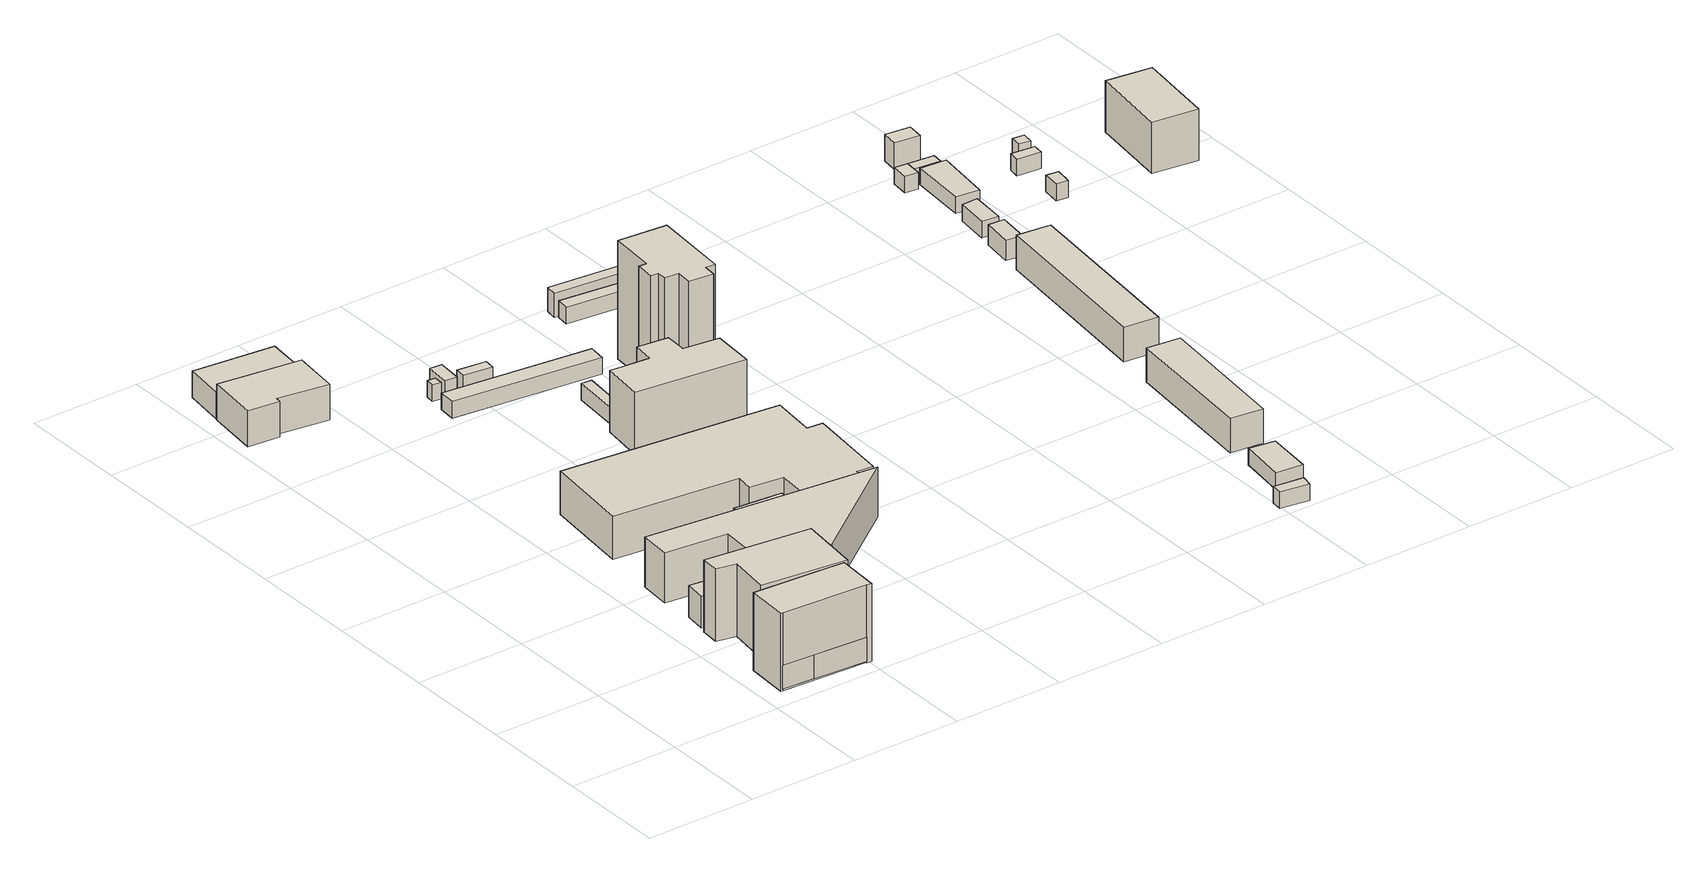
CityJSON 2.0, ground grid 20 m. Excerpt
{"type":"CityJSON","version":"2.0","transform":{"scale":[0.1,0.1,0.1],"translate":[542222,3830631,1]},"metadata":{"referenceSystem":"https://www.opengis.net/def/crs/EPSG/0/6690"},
"CityObjects":{
"building1":{"type":"Building","attributes":{"class":"3003","measuredHeight":4.3,"BuildingDetailAttribute.specifiedBuildingCoverageRate":0.6,"BuildingDetailAttribute.surveyYear":2017,"BuildingHighTideRiskAttribute.description":"1","BuildingHighTideRiskAttribute.rank":"2","BuildingHighTideRiskAttribute.depth":2.19,"BuildingIDAttribute.prefecture":"27","BuildingIDAttribute.city":"27125"},"geometry":[{"type":"Solid","lod":"1","boundaries":[[[[0,1,2]],[[1,3,4,2]],[[0,5,3,1]],[[2,4,5,0]],[[3,5,4]]]]}]},
"building2":{"type":"Building","attributes":{"計測周辺長":49.39,"1/2500図郭":94,"区名":"住之江区","町丁目名称":"平林北２丁目","街区番号":2,"class":"3002","usage":"401","measuredHeight":14.1,"storeysAboveGround":4,"BuildingDetailAttribute.buildingRoofEdgeArea":131.37,"BuildingDetailAttribute.buildingStructureType":"610","BuildingDetailAttribute.buildingStructureOrgType":"2","BuildingDetailAttribute.detailedUsage":"1310","BuildingDetailAttribute.specifiedBuildingCoverageRate":0.6,"BuildingDetailAttribute.surveyYear":2017,"BuildingHighTideRiskAttribute.description":"1","BuildingHighTideRiskAttribute.rank":"2","BuildingHighTideRiskAttribute.depth":2.19,"BuildingIDAttribute.prefecture":"27","BuildingIDAttribute.city":"27125"},"geometry":[{"type":"Solid","lod":"1","boundaries":[[[[6,7,8,9,10,11,12]],[[11,13,14,12]],[[10,15,13,11]],[[9,16,15,10]],[[8,17,16,9]],[[7,18,17,8]],[[6,19,18,7]],[[12,14,19,6]],[[13,15,16,17,18,19,14]]]]}]},
"building3":{"type":"Building","attributes":{"計測周辺長":22.7,"1/2500図郭":94,"区名":"住之江区","町丁目名称":"平林北２丁目","街区番号":2,"class":"3001","usage":"401","measuredHeight":5.6,"storeysAboveGround":2,"BuildingDetailAttribute.buildingRoofEdgeArea":29.5,"BuildingDetailAttribute.buildingStructureType":"610","BuildingDetailAttribute.buildingStructureOrgType":"2","BuildingDetailAttribute.detailedUsage":"1310","BuildingDetailAttribute.specifiedBuildingCoverageRate":0.6,"BuildingDetailAttribute.surveyYear":2017,"BuildingTsunamiRiskAttribute.description":"1","BuildingTsunamiRiskAttribute.rank":"1","BuildingTsunamiRiskAttribute.depth":0.08,"BuildingHighTideRiskAttribute.description":"1","BuildingHighTideRiskAttribute.rank":"2","BuildingHighTideRiskAttribute.depth":2.55,"BuildingIDAttribute.prefecture":"27","BuildingIDAttribute.city":"27125"},"geometry":[{"type":"Solid","lod":"1","boundaries":[[[[20,21,22,23]],[[22,24,25,23]],[[21,26,24,22]],[[20,27,26,21]],[[23,25,27,20]],[[24,26,27,25]]]]}]},
"building4":{"type":"Building","attributes":{"計測周辺長":61.14,"1/2500図郭":94,"区名":"住之江区","町丁目名称":"平林北２丁目","街区番号":2,"class":"3002","usage":"401","measuredHeight":13,"storeysAboveGround":4,"BuildingDetailAttribute.buildingRoofEdgeArea":190.94,"BuildingDetailAttribute.buildingStructureType":"610","BuildingDetailAttribute.buildingStructureOrgType":"2","BuildingDetailAttribute.detailedUsage":"1310","BuildingDetailAttribute.specifiedBuildingCoverageRate":0.6,"BuildingDetailAttribute.surveyYear":2017,"BuildingTsunamiRiskAttribute.description":"1","BuildingTsunamiRiskAttribute.rank":"1","BuildingTsunamiRiskAttribute.depth":0.02,"BuildingHighTideRiskAttribute.description":"1","BuildingHighTideRiskAttribute.rank":"2","BuildingHighTideRiskAttribute.depth":2.48,"BuildingIDAttribute.prefecture":"27","BuildingIDAttribute.city":"27125"},"geometry":[{"type":"Solid","lod":"1","boundaries":[[[[28,29,30,31,32,33]],[[32,34,35,33]],[[31,36,34,32]],[[30,37,36,31]],[[29,38,37,30]],[[28,39,38,29]],[[33,35,39,28]],[[34,36,37,38,39,35]]]]}]},
"building5":{"type":"Building","attributes":{"class":"3001","measuredHeight":6.5,"BuildingDetailAttribute.specifiedBuildingCoverageRate":0.6,"BuildingDetailAttribute.surveyYear":2017,"BuildingTsunamiRiskAttribute.description":"1","BuildingTsunamiRiskAttribute.rank":"1","BuildingTsunamiRiskAttribute.depth":0.17,"BuildingHighTideRiskAttribute.description":"1","BuildingHighTideRiskAttribute.rank":"2","BuildingHighTideRiskAttribute.depth":2.64,"BuildingIDAttribute.prefecture":"27","BuildingIDAttribute.city":"27125"},"geometry":[{"type":"Solid","lod":"1","boundaries":[[[[40,41,42,43,44,45]],[[44,46,47,45]],[[43,48,46,44]],[[42,49,48,43]],[[41,50,49,42]],[[40,51,50,41]],[[45,47,51,40]],[[46,48,49,50,51,47]]]]}]},
"building6":{"type":"Building","attributes":{"計測周辺長":50.05,"1/2500図郭":94,"区名":"住之江区","町丁目名称":"平林北２丁目","街区番号":3,"class":"3001","usage":"441","measuredHeight":4.8,"storeysAboveGround":1,"BuildingDetailAttribute.buildingRoofEdgeArea":142.41,"BuildingDetailAttribute.buildingStructureType":"610","BuildingDetailAttribute.buildingStructureOrgType":"2","BuildingDetailAttribute.detailedUsage":"1520","BuildingDetailAttribute.specifiedBuildingCoverageRate":0.6,"BuildingDetailAttribute.surveyYear":2017,"BuildingTsunamiRiskAttribute.description":"1","BuildingTsunamiRiskAttribute.rank":"1","BuildingTsunamiRiskAttribute.depth":0.17,"BuildingHighTideRiskAttribute.description":"1","BuildingHighTideRiskAttribute.rank":"2","BuildingHighTideRiskAttribute.depth":2.64,"BuildingIDAttribute.prefecture":"27","BuildingIDAttribute.city":"27125"},"geometry":[{"type":"Solid","lod":"1","boundaries":[[[[52,53,54,55]],[[54,56,57,55]],[[53,58,56,54]],[[52,59,58,53]],[[55,57,59,52]],[[56,58,59,57]]]]}]},
"building7":{"type":"Building","attributes":{"計測周辺長":107.28,"1/2500図郭":94,"区名":"住之江区","町丁目名称":"平林北２丁目","街区番号":2,"class":"3001","usage":"441","measuredHeight":9.1,"storeysAboveGround":2,"BuildingDetailAttribute.buildingRoofEdgeArea":429.39,"BuildingDetailAttribute.buildingStructureType":"610","BuildingDetailAttribute.buildingStructureOrgType":"2","BuildingDetailAttribute.detailedUsage":"1520","BuildingDetailAttribute.specifiedBuildingCoverageRate":0.6,"BuildingDetailAttribute.surveyYear":2017,"BuildingRiverFloodingRiskAttribute.description":"2","BuildingRiverFloodingRiskAttribute.rank":"1","BuildingRiverFloodingRiskAttribute.depth":0.127,"BuildingRiverFloodingRiskAttribute.adminType":"1","BuildingRiverFloodingRiskAttribute.scale":"2","BuildingRiverFloodingRiskAttribute.duration":14.37,"BuildingTsunamiRiskAttribute.description":"1","BuildingTsunamiRiskAttribute.rank":"2","BuildingTsunamiRiskAttribute.depth":1.83,"BuildingHighTideRiskAttribute.description":"1","BuildingHighTideRiskAttribute.rank":"2","BuildingHighTideRiskAttribute.depth":2.29,"BuildingIDAttribute.prefecture":"27","BuildingIDAttribute.city":"27125"},"geometry":[{"type":"Solid","lod":"1","boundaries":[[[[60,61,62,63,64,65]],[[64,66,67,65]],[[63,68,66,64]],[[62,69,68,63]],[[61,70,69,62]],[[60,71,70,61]],[[65,67,71,60]],[[66,68,69,70,71,67]]]]}]},
"building8":{"type":"Building","attributes":{"計測周辺長":57.06,"1/2500図郭":94,"区名":"住之江区","町丁目名称":"平林北２丁目","街区番号":2,"class":"3001","usage":"401","measuredHeight":4,"storeysAboveGround":1,"BuildingDetailAttribute.buildingRoofEdgeArea":120.09,"BuildingDetailAttribute.buildingStructureType":"610","BuildingDetailAttribute.buildingStructureOrgType":"2","BuildingDetailAttribute.detailedUsage":"1310","BuildingDetailAttribute.specifiedBuildingCoverageRate":0.6,"BuildingDetailAttribute.surveyYear":2017,"BuildingHighTideRiskAttribute.description":"1","BuildingHighTideRiskAttribute.rank":"2","BuildingHighTideRiskAttribute.depth":2.27,"BuildingIDAttribute.prefecture":"27","BuildingIDAttribute.city":"27125"},"geometry":[{"type":"Solid","lod":"1","boundaries":[[[[72,73,74,75]],[[74,76,77,75]],[[73,78,76,74]],[[72,79,78,73]],[[75,77,79,72]],[[76,78,79,77]]]]}]},
"building9":{"type":"Building","attributes":{"計測周辺長":111.87,"1/2500図郭":94,"区名":"住之江区","町丁目名称":"平林北２丁目","街区番号":2,"class":"3001","usage":"431","measuredHeight":7.7,"storeysAboveGround":1,"BuildingDetailAttribute.buildingRoofEdgeArea":549.28,"BuildingDetailAttribute.buildingStructureType":"610","BuildingDetailAttribute.buildingStructureOrgType":"2","BuildingDetailAttribute.detailedUsage":"1720","BuildingDetailAttribute.specifiedBuildingCoverageRate":0.6,"BuildingDetailAttribute.surveyYear":2017,"BuildingRiverFloodingRiskAttribute.description":"2","BuildingRiverFloodingRiskAttribute.rank":"2","BuildingRiverFloodingRiskAttribute.depth":0.627,"BuildingRiverFloodingRiskAttribute.adminType":"1","BuildingRiverFloodingRiskAttribute.scale":"2","BuildingRiverFloodingRiskAttribute.duration":14.37,"BuildingTsunamiRiskAttribute.description":"1","BuildingTsunamiRiskAttribute.rank":"1","BuildingTsunamiRiskAttribute.depth":0.16,"BuildingHighTideRiskAttribute.description":"1","BuildingHighTideRiskAttribute.rank":"2","BuildingHighTideRiskAttribute.depth":2.27,"BuildingIDAttribute.prefecture":"27","BuildingIDAttribute.city":"27125"},"geometry":[{"type":"Solid","lod":"1","boundaries":[[[[80,81,82,83,84,85,86,87,88,89,90,91]],[[90,92,93,91]],[[89,94,92,90]],[[88,95,94,89]],[[87,96,95,88]],[[86,97,96,87]],[[85,98,97,86]],[[84,99,98,85]],[[83,100,99,84]],[[82,101,100,83]],[[81,102,101,82]],[[80,103,102,81]],[[91,93,103,80]],[[92,94,95,96,97,98,99,100,101,102,103,93]]]]}]},
"building10":{"type":"Building","attributes":{"class":"3001","BuildingDetailAttribute.specifiedBuildingCoverageRate":0.6,"BuildingDetailAttribute.surveyYear":2017,"BuildingTsunamiRiskAttribute.description":"1","BuildingTsunamiRiskAttribute.rank":"1","BuildingTsunamiRiskAttribute.depth":0.22,"BuildingHighTideRiskAttribute.description":"1","BuildingHighTideRiskAttribute.rank":"2","BuildingHighTideRiskAttribute.depth":2.69,"BuildingIDAttribute.prefecture":"27","BuildingIDAttribute.city":"27125"},"geometry":[{"type":"Solid","lod":"1","boundaries":[[[[104,105,106,107]],[[106,108,109,107]],[[105,110,108,106]],[[104,111,110,105]],[[107,109,111,104]],[[108,110,111,109]]]]}]},
"building11":{"type":"Building","attributes":{"class":"3001","BuildingDetailAttribute.specifiedBuildingCoverageRate":0.6,"BuildingDetailAttribute.surveyYear":2017,"BuildingTsunamiRiskAttribute.description":"1","BuildingTsunamiRiskAttribute.rank":"1","BuildingTsunamiRiskAttribute.depth":0.22,"BuildingHighTideRiskAttribute.description":"1","BuildingHighTideRiskAttribute.rank":"2","BuildingHighTideRiskAttribute.depth":2.69,"BuildingIDAttribute.prefecture":"27","BuildingIDAttribute.city":"27125"},"geometry":[{"type":"Solid","lod":"1","boundaries":[[[[112,113,114,115]],[[114,116,117,115]],[[113,118,116,114]],[[112,119,118,113]],[[115,117,119,112]],[[116,118,119,117]]]]}]},
"building12":{"type":"Building","attributes":{"class":"3001","BuildingDetailAttribute.specifiedBuildingCoverageRate":0.6,"BuildingDetailAttribute.surveyYear":2017,"BuildingTsunamiRiskAttribute.description":"1","BuildingTsunamiRiskAttribute.rank":"1","BuildingTsunamiRiskAttribute.depth":0.08,"BuildingHighTideRiskAttribute.description":"1","BuildingHighTideRiskAttribute.rank":"2","BuildingHighTideRiskAttribute.depth":2.54,"BuildingIDAttribute.prefecture":"27","BuildingIDAttribute.city":"27125"},"geometry":[{"type":"Solid","lod":"1","boundaries":[[[[120,121,122,123]],[[122,124,125,123]],[[121,126,124,122]],[[120,127,126,121]],[[123,125,127,120]],[[124,126,127,125]]]]}]},
"building13":{"type":"Building","attributes":{"class":"3003","BuildingDetailAttribute.specifiedBuildingCoverageRate":0.6,"BuildingDetailAttribute.surveyYear":2017,"BuildingTsunamiRiskAttribute.description":"1","BuildingTsunamiRiskAttribute.rank":"1","BuildingTsunamiRiskAttribute.depth":0.08,"BuildingHighTideRiskAttribute.description":"1","BuildingHighTideRiskAttribute.rank":"2","BuildingHighTideRiskAttribute.depth":2.54,"BuildingIDAttribute.prefecture":"27","BuildingIDAttribute.city":"27125"},"geometry":[{"type":"Solid","lod":"1","boundaries":[[[[128,129,130,131]],[[130,132,133,131]],[[129,134,132,130]],[[128,135,134,129]],[[131,133,135,128]],[[132,134,135,133]]]]}]},
"building14":{"type":"Building","attributes":{"class":"3003","BuildingDetailAttribute.specifiedBuildingCoverageRate":0.6,"BuildingDetailAttribute.surveyYear":2017,"BuildingHighTideRiskAttribute.description":"1","BuildingHighTideRiskAttribute.rank":"2","BuildingHighTideRiskAttribute.depth":2.22,"BuildingIDAttribute.prefecture":"27","BuildingIDAttribute.city":"27125"},"geometry":[{"type":"Solid","lod":"1","boundaries":[[[[136,137,138,139]],[[138,140,141,139]],[[137,142,140,138]],[[136,143,142,137]],[[139,141,143,136]],[[140,142,143,141]]]]}]},
"building15":{"type":"Building","attributes":{"計測周辺長":63.46,"1/2500図郭":94,"区名":"住之江区","町丁目名称":"平林北２丁目","街区番号":2,"class":"3002","usage":"401","measuredHeight":11.2,"storeysAboveGround":4,"BuildingDetailAttribute.buildingRoofEdgeArea":182.22,"BuildingDetailAttribute.buildingStructureType":"603","BuildingDetailAttribute.buildingStructureOrgType":"3","BuildingDetailAttribute.detailedUsage":"1310","BuildingDetailAttribute.specifiedBuildingCoverageRate":0.6,"BuildingDetailAttribute.surveyYear":2017,"BuildingHighTideRiskAttribute.description":"1","BuildingHighTideRiskAttribute.rank":"2","BuildingHighTideRiskAttribute.depth":2.2,"BuildingIDAttribute.prefecture":"27","BuildingIDAttribute.city":"27125"},"geometry":[{"type":"Solid","lod":"1","boundaries":[[[[144,145,146,147,148,149,150,151,152,153]],[[152,154,155,153]],[[151,156,154,152]],[[150,157,156,151]],[[149,158,157,150]],[[148,159,158,149]],[[147,160,159,148]],[[146,161,160,147]],[[145,162,161,146]],[[144,163,162,145]],[[153,155,163,144]],[[154,156,157,158,159,160,161,162,163,155]]]]}]},
"building16":{"type":"Building","attributes":{"class":"3001","measuredHeight":3.8,"BuildingDetailAttribute.specifiedBuildingCoverageRate":0.6,"BuildingDetailAttribute.surveyYear":2017,"BuildingHighTideRiskAttribute.description":"1","BuildingHighTideRiskAttribute.rank":"2","BuildingHighTideRiskAttribute.depth":2.94,"BuildingIDAttribute.prefecture":"27","BuildingIDAttribute.city":"27125"},"geometry":[{"type":"Solid","lod":"1","boundaries":[[[[164,165,166,167]],[[166,168,169,167]],[[165,170,168,166]],[[164,171,170,165]],[[167,169,171,164]],[[168,170,171,169]]]]}]},
"building17":{"type":"Building","attributes":{"計測周辺長":54.01,"1/2500図郭":94,"区名":"住之江区","町丁目名称":"平林北２丁目","街区番号":2,"class":"3002","usage":"401","measuredHeight":21.3,"storeysAboveGround":6,"BuildingDetailAttribute.buildingRoofEdgeArea":142.39,"BuildingDetailAttribute.buildingStructureType":"603","BuildingDetailAttribute.buildingStructureOrgType":"3","BuildingDetailAttribute.detailedUsage":"1310","BuildingDetailAttribute.specifiedBuildingCoverageRate":0.6,"BuildingDetailAttribute.surveyYear":2017,"BuildingTsunamiRiskAttribute.description":"1","BuildingTsunamiRiskAttribute.rank":"1","BuildingTsunamiRiskAttribute.depth":0.06,"BuildingHighTideRiskAttribute.description":"1","BuildingHighTideRiskAttribute.rank":"2","BuildingHighTideRiskAttribute.depth":2,"BuildingIDAttribute.prefecture":"27","BuildingIDAttribute.city":"27125"},"geometry":[{"type":"Solid","lod":"1","boundaries":[[[[172,173,174,175,176,177,178,179,180,181,182,183]],[[182,184,185,183]],[[181,186,184,182]],[[180,187,186,181]],[[179,188,187,180]],[[178,189,188,179]],[[177,190,189,178]],[[176,191,190,177]],[[175,192,191,176]],[[174,193,192,175]],[[173,194,193,174]],[[172,195,194,173]],[[183,185,195,172]],[[184,186,187,188,189,190,191,192,193,194,195,185]]]]}]},
"building18":{"type":"Building","attributes":{"class":"3001","BuildingDetailAttribute.specifiedBuildingCoverageRate":0.6,"BuildingDetailAttribute.surveyYear":2017,"BuildingHighTideRiskAttribute.description":"1","BuildingHighTideRiskAttribute.rank":"2","BuildingHighTideRiskAttribute.depth":2.45,"BuildingIDAttribute.prefecture":"27","BuildingIDAttribute.city":"27125"},"geometry":[{"type":"Solid","lod":"1","boundaries":[[[[196,197,198,199]],[[198,200,201,199]],[[197,202,200,198]],[[196,203,202,197]],[[199,201,203,196]],[[200,202,203,201]]]]}]},
"building19":{"type":"Building","attributes":{"class":"3001","measuredHeight":4.4,"BuildingDetailAttribute.specifiedBuildingCoverageRate":0.6,"BuildingDetailAttribute.surveyYear":2017,"BuildingHighTideRiskAttribute.description":"1","BuildingHighTideRiskAttribute.rank":"2","BuildingHighTideRiskAttribute.depth":2.45,"BuildingIDAttribute.prefecture":"27","BuildingIDAttribute.city":"27125"},"geometry":[{"type":"Solid","lod":"1","boundaries":[[[[204,205,206,207]],[[206,208,209,207]],[[205,210,208,206]],[[204,211,210,205]],[[207,209,211,204]],[[208,210,211,209]]]]}]},
"building20":{"type":"Building","attributes":{"計測周辺長":15.22,"1/2500図郭":94,"区名":"住之江区","町丁目名称":"柴谷２丁目","街区番号":8,"class":"3001","usage":"441","storeysAboveGround":1,"BuildingDetailAttribute.buildingRoofEdgeArea":11.75,"BuildingDetailAttribute.buildingStructureType":"610","BuildingDetailAttribute.buildingStructureOrgType":"2","BuildingDetailAttribute.detailedUsage":"1520","BuildingDetailAttribute.specifiedBuildingCoverageRate":0.6,"BuildingDetailAttribute.surveyYear":2017,"BuildingRiverFloodingRiskAttribute.description":"2","BuildingRiverFloodingRiskAttribute.rank":"1","BuildingRiverFloodingRiskAttribute.depth":0.103,"BuildingRiverFloodingRiskAttribute.adminType":"1","BuildingRiverFloodingRiskAttribute.scale":"1","BuildingRiverFloodingRiskAttribute.duration":39.75,"BuildingTsunamiRiskAttribute.description":"1","BuildingTsunamiRiskAttribute.rank":"2","BuildingTsunamiRiskAttribute.depth":1.44,"BuildingHighTideRiskAttribute.description":"1","BuildingHighTideRiskAttribute.rank":"3","BuildingHighTideRiskAttribute.depth":4.02,"BuildingIDAttribute.prefecture":"27","BuildingIDAttribute.city":"27125"},"geometry":[{"type":"Solid","lod":"1","boundaries":[[[[212,213,214,215]],[[214,216,217,215]],[[213,218,216,214]],[[212,219,218,213]],[[215,217,219,212]],[[216,218,219,217]]]]}]},
"building21":{"type":"Building","attributes":{"計測周辺長":27.23,"1/2500図郭":94,"区名":"住之江区","町丁目名称":"柴谷２丁目","街区番号":8,"class":"3001","usage":"441","storeysAboveGround":1,"BuildingDetailAttribute.buildingRoofEdgeArea":42.75,"BuildingDetailAttribute.buildingStructureType":"610","BuildingDetailAttribute.buildingStructureOrgType":"2","BuildingDetailAttribute.detailedUsage":"1520","BuildingDetailAttribute.specifiedBuildingCoverageRate":0.6,"BuildingDetailAttribute.surveyYear":2017,"BuildingRiverFloodingRiskAttribute.description":"2","BuildingRiverFloodingRiskAttribute.rank":"1","BuildingRiverFloodingRiskAttribute.depth":0.103,"BuildingRiverFloodingRiskAttribute.adminType":"1","BuildingRiverFloodingRiskAttribute.scale":"1","BuildingRiverFloodingRiskAttribute.duration":39.75,"BuildingTsunamiRiskAttribute.description":"1","BuildingTsunamiRiskAttribute.rank":"2","BuildingTsunamiRiskAttribute.depth":1.47,"BuildingHighTideRiskAttribute.description":"1","BuildingHighTideRiskAttribute.rank":"3","BuildingHighTideRiskAttribute.depth":4.05,"BuildingIDAttribute.prefecture":"27","BuildingIDAttribute.city":"27125"},"geometry":[{"type":"Solid","lod":"1","boundaries":[[[[220,221,222,223]],[[222,224,225,223]],[[221,226,224,222]],[[220,227,226,221]],[[223,225,227,220]],[[224,226,227,225]]]]}]},
"building22":{"type":"Building","attributes":{"計測周辺長":63.12,"1/2500図郭":94,"区名":"住之江区","町丁目名称":"柴谷２丁目","街区番号":8,"class":"3001","usage":"441","measuredHeight":6.2,"storeysAboveGround":2,"BuildingDetailAttribute.buildingRoofEdgeArea":155.44,"BuildingDetailAttribute.buildingStructureType":"610","BuildingDetailAttribute.buildingStructureOrgType":"2","BuildingDetailAttribute.detailedUsage":"1520","BuildingDetailAttribute.specifiedBuildingCoverageRate":0.6,"BuildingDetailAttribute.surveyYear":2017,"BuildingRiverFloodingRiskAttribute.description":"2","BuildingRiverFloodingRiskAttribute.rank":"1","BuildingRiverFloodingRiskAttribute.depth":0.206,"BuildingRiverFloodingRiskAttribute.adminType":"1","BuildingRiverFloodingRiskAttribute.scale":"1","BuildingRiverFloodingRiskAttribute.duration":42.85,"BuildingTsunamiRiskAttribute.description":"1","BuildingTsunamiRiskAttribute.rank":"2","BuildingTsunamiRiskAttribute.depth":1.65,"BuildingHighTideRiskAttribute.description":"1","BuildingHighTideRiskAttribute.rank":"3","BuildingHighTideRiskAttribute.depth":4.22,"BuildingIDAttribute.prefecture":"27","BuildingIDAttribute.city":"27125"},"geometry":[{"type":"Solid","lod":"1","boundaries":[[[[228,229,230,231]],[[230,232,233,231]],[[229,234,232,230]],[[228,235,234,229]],[[231,233,235,228]],[[232,234,235,233]]]]}]},
"building23":{"type":"Building","attributes":{"計測周辺長":78.83,"1/2500図郭":94,"区名":"住之江区","町丁目名称":"柴谷２丁目","街区番号":8,"class":"3001","usage":"441","measuredHeight":6.2,"storeysAboveGround":2,"BuildingDetailAttribute.buildingRoofEdgeArea":208.53,"BuildingDetailAttribute.buildingStructureType":"610","BuildingDetailAttribute.buildingStructureOrgType":"2","BuildingDetailAttribute.detailedUsage":"1520","BuildingDetailAttribute.specifiedBuildingCoverageRate":0.6,"BuildingDetailAttribute.surveyYear":2017,"BuildingRiverFloodingRiskAttribute.description":"2","BuildingRiverFloodingRiskAttribute.rank":"1","BuildingRiverFloodingRiskAttribute.depth":0.106,"BuildingRiverFloodingRiskAttribute.adminType":"1","BuildingRiverFloodingRiskAttribute.scale":"1","BuildingRiverFloodingRiskAttribute.duration":40.17,"BuildingTsunamiRiskAttribute.description":"1","BuildingTsunamiRiskAttribute.rank":"2","BuildingTsunamiRiskAttribute.depth":1.41,"BuildingHighTideRiskAttribute.description":"1","BuildingHighTideRiskAttribute.rank":"3","BuildingHighTideRiskAttribute.depth":3.94,"BuildingIDAttribute.prefecture":"27","BuildingIDAttribute.city":"27125"},"geometry":[{"type":"Solid","lod":"1","boundaries":[[[[236,237,238,239]],[[238,240,241,239]],[[237,242,240,238]],[[236,243,242,237]],[[239,241,243,236]],[[240,242,243,241]]]]}]},
"building24":{"type":"Building","attributes":{"計測周辺長":17.4,"1/2500図郭":94,"区名":"住之江区","町丁目名称":"柴谷２丁目","街区番号":8,"class":"3001","usage":"441","measuredHeight":3.8,"storeysAboveGround":1,"BuildingDetailAttribute.buildingRoofEdgeArea":17.16,"BuildingDetailAttribute.buildingStructureType":"610","BuildingDetailAttribute.buildingStructureOrgType":"2","BuildingDetailAttribute.detailedUsage":"1520","BuildingDetailAttribute.specifiedBuildingCoverageRate":0.6,"BuildingDetailAttribute.surveyYear":2017,"BuildingRiverFloodingRiskAttribute.description":"2","BuildingRiverFloodingRiskAttribute.rank":"1","BuildingRiverFloodingRiskAttribute.depth":0.03,"BuildingRiverFloodingRiskAttribute.adminType":"1","BuildingRiverFloodingRiskAttribute.scale":"1","BuildingRiverFloodingRiskAttribute.duration":40.22,"BuildingTsunamiRiskAttribute.description":"1","BuildingTsunamiRiskAttribute.rank":"2","BuildingTsunamiRiskAttribute.depth":1.23,"BuildingHighTideRiskAttribute.description":"1","BuildingHighTideRiskAttribute.rank":"3","BuildingHighTideRiskAttribute.depth":3.8,"BuildingIDAttribute.prefecture":"27","BuildingIDAttribute.city":"27125"},"geometry":[{"type":"Solid","lod":"1","boundaries":[[[[244,245,246,247]],[[246,248,249,247]],[[245,250,248,246]],[[244,251,250,245]],[[247,249,251,244]],[[248,250,251,249]]]]}]},
"building25":{"type":"Building","attributes":{"計測周辺長":18.63,"1/2500図郭":94,"区名":"住之江区","町丁目名称":"柴谷２丁目","街区番号":8,"class":"3001","usage":"441","storeysAboveGround":1,"BuildingDetailAttribute.buildingRoofEdgeArea":18.94,"BuildingDetailAttribute.buildingStructureType":"610","BuildingDetailAttribute.buildingStructureOrgType":"2","BuildingDetailAttribute.detailedUsage":"1520","BuildingDetailAttribute.specifiedBuildingCoverageRate":0.6,"BuildingDetailAttribute.surveyYear":2017,"BuildingRiverFloodingRiskAttribute.description":"2","BuildingRiverFloodingRiskAttribute.rank":"2","BuildingRiverFloodingRiskAttribute.depth":1.02,"BuildingRiverFloodingRiskAttribute.adminType":"1","BuildingRiverFloodingRiskAttribute.scale":"2","BuildingRiverFloodingRiskAttribute.duration":32.53,"BuildingTsunamiRiskAttribute.description":"1","BuildingTsunamiRiskAttribute.rank":"2","BuildingTsunamiRiskAttribute.depth":1.11,"BuildingHighTideRiskAttribute.description":"1","BuildingHighTideRiskAttribute.rank":"3","BuildingHighTideRiskAttribute.depth":3.65,"BuildingIDAttribute.prefecture":"27","BuildingIDAttribute.city":"27125"},"geometry":[{"type":"Solid","lod":"1","boundaries":[[[[252,253,254,255]],[[254,256,257,255]],[[253,258,256,254]],[[252,259,258,253]],[[255,257,259,252]],[[256,258,259,257]]]]}]},
"building26":{"type":"Building","attributes":{"class":"3001","BuildingDetailAttribute.specifiedBuildingCoverageRate":0.6,"BuildingDetailAttribute.surveyYear":2017,"BuildingRiverFloodingRiskAttribute.description":"2","BuildingRiverFloodingRiskAttribute.rank":"2","BuildingRiverFloodingRiskAttribute.depth":1.12,"BuildingRiverFloodingRiskAttribute.adminType":"1","BuildingRiverFloodingRiskAttribute.scale":"2","BuildingRiverFloodingRiskAttribute.duration":30.97,"BuildingTsunamiRiskAttribute.description":"1","BuildingTsunamiRiskAttribute.rank":"2","BuildingTsunamiRiskAttribute.depth":1.17,"BuildingHighTideRiskAttribute.description":"1","BuildingHighTideRiskAttribute.rank":"3","BuildingHighTideRiskAttribute.depth":3.71,"BuildingIDAttribute.prefecture":"27","BuildingIDAttribute.city":"27125"},"geometry":[{"type":"Solid","lod":"1","boundaries":[[[[260,261,262,263,264]],[[263,265,266,264]],[[262,267,265,263]],[[261,268,267,262]],[[260,269,268,261]],[[264,266,269,260]],[[265,267,268,269,266]]]]}]},
"building27":{"type":"Building","attributes":{"計測周辺長":30.21,"1/2500図郭":94,"区名":"住之江区","町丁目名称":"柴谷２丁目","街区番号":8,"class":"3001","usage":"441","storeysAboveGround":1,"BuildingDetailAttribute.buildingRoofEdgeArea":47.88,"BuildingDetailAttribute.buildingStructureType":"610","BuildingDetailAttribute.buildingStructureOrgType":"2","BuildingDetailAttribute.detailedUsage":"1520","BuildingDetailAttribute.specifiedBuildingCoverageRate":0.6,"BuildingDetailAttribute.surveyYear":2017,"BuildingRiverFloodingRiskAttribute.description":"2","BuildingRiverFloodingRiskAttribute.rank":"1","BuildingRiverFloodingRiskAttribute.depth":0.044,"BuildingRiverFloodingRiskAttribute.adminType":"1","BuildingRiverFloodingRiskAttribute.scale":"1","BuildingRiverFloodingRiskAttribute.duration":32.53,"BuildingTsunamiRiskAttribute.description":"1","BuildingTsunamiRiskAttribute.rank":"2","BuildingTsunamiRiskAttribute.depth":1.17,"BuildingHighTideRiskAttribute.description":"1","BuildingHighTideRiskAttribute.rank":"3","BuildingHighTideRiskAttribute.depth":3.71,"BuildingIDAttribute.prefecture":"27","BuildingIDAttribute.city":"27125"},"geometry":[{"type":"Solid","lod":"1","boundaries":[[[[270,271,272,273]],[[272,274,275,273]],[[271,276,274,272]],[[270,277,276,271]],[[273,275,277,270]],[[274,276,277,275]]]]}]},
"building28":{"type":"Building","attributes":{"class":"3001","BuildingDetailAttribute.specifiedBuildingCoverageRate":0.6,"BuildingDetailAttribute.surveyYear":2017,"BuildingRiverFloodingRiskAttribute.description":"2","BuildingRiverFloodingRiskAttribute.rank":"2","BuildingRiverFloodingRiskAttribute.depth":1.12,"BuildingRiverFloodingRiskAttribute.adminType":"1","BuildingRiverFloodingRiskAttribute.scale":"2","BuildingRiverFloodingRiskAttribute.duration":30.97,"BuildingTsunamiRiskAttribute.description":"1","BuildingTsunamiRiskAttribute.rank":"2","BuildingTsunamiRiskAttribute.depth":1.17,"BuildingHighTideRiskAttribute.description":"1","BuildingHighTideRiskAttribute.rank":"3","BuildingHighTideRiskAttribute.depth":3.71,"BuildingIDAttribute.prefecture":"27","BuildingIDAttribute.city":"27125"},"geometry":[{"type":"Solid","lod":"1","boundaries":[[[[278,279,264,263]],[[264,266,265,263]],[[279,280,266,264]],[[278,281,280,279]],[[263,265,281,278]],[[266,280,281,265]]]]}]},
"building29":{"type":"Building","attributes":{"class":"3001","measuredHeight":4.7,"BuildingDetailAttribute.specifiedBuildingCoverageRate":0.6,"BuildingDetailAttribute.surveyYear":2017,"BuildingRiverFloodingRiskAttribute.description":"2","BuildingRiverFloodingRiskAttribute.rank":"2","BuildingRiverFloodingRiskAttribute.depth":1.12,"BuildingRiverFloodingRiskAttribute.adminType":"1","BuildingRiverFloodingRiskAttribute.scale":"2","BuildingRiverFloodingRiskAttribute.duration":30.97,"BuildingTsunamiRiskAttribute.description":"1","BuildingTsunamiRiskAttribute.rank":"2","BuildingTsunamiRiskAttribute.depth":1.2,"BuildingHighTideRiskAttribute.description":"1","BuildingHighTideRiskAttribute.rank":"3","BuildingHighTideRiskAttribute.depth":3.74,"BuildingIDAttribute.prefecture":"27","BuildingIDAttribute.city":"27125"},"geometry":[{"type":"Solid","lod":"1","boundaries":[[[[282,283,284,285]],[[284,286,287,285]],[[283,288,286,284]],[[282,289,288,283]],[[285,287,289,282]],[[286,288,289,287]]]]}]},
"building30":{"type":"Building","attributes":{"class":"3001","BuildingDetailAttribute.specifiedBuildingCoverageRate":0.6,"BuildingDetailAttribute.surveyYear":2017,"BuildingRiverFloodingRiskAttribute.description":"2","BuildingRiverFloodingRiskAttribute.rank":"1","BuildingRiverFloodingRiskAttribute.depth":0.349,"BuildingRiverFloodingRiskAttribute.adminType":"1","BuildingRiverFloodingRiskAttribute.scale":"1","BuildingRiverFloodingRiskAttribute.duration":42.7,"BuildingTsunamiRiskAttribute.description":"1","BuildingTsunamiRiskAttribute.rank":"2","BuildingTsunamiRiskAttribute.depth":1.33,"BuildingHighTideRiskAttribute.description":"1","BuildingHighTideRiskAttribute.rank":"3","BuildingHighTideRiskAttribute.depth":3.91,"BuildingIDAttribute.prefecture":"27","BuildingIDAttribute.city":"27125"},"geometry":[{"type":"Solid","lod":"1","boundaries":[[[[290,291,292,293]],[[292,294,295,293]],[[291,296,294,292]],[[290,297,296,291]],[[293,295,297,290]],[[294,296,297,295]]]]}]},
"building31":{"type":"Building","attributes":{"class":"3001","BuildingDetailAttribute.specifiedBuildingCoverageRate":0.6,"BuildingDetailAttribute.surveyYear":2017,"BuildingRiverFloodingRiskAttribute.description":"2","BuildingRiverFloodingRiskAttribute.rank":"1","BuildingRiverFloodingRiskAttribute.depth":0.249,"BuildingRiverFloodingRiskAttribute.adminType":"1","BuildingRiverFloodingRiskAttribute.scale":"1","BuildingRiverFloodingRiskAttribute.duration":42.7,"BuildingTsunamiRiskAttribute.description":"1","BuildingTsunamiRiskAttribute.rank":"2","BuildingTsunamiRiskAttribute.depth":1.29,"BuildingHighTideRiskAttribute.description":"1","BuildingHighTideRiskAttribute.rank":"3","BuildingHighTideRiskAttribute.depth":3.87,"BuildingIDAttribute.prefecture":"27","BuildingIDAttribute.city":"27125"},"geometry":[{"type":"Solid","lod":"1","boundaries":[[[[298,299,300,301]],[[300,302,303,301]],[[299,304,302,300]],[[298,305,304,299]],[[301,303,305,298]],[[302,304,305,303]]]]}]},
"building32":{"type":"Building","attributes":{"class":"3001","BuildingDetailAttribute.specifiedBuildingCoverageRate":0.6,"BuildingDetailAttribute.surveyYear":2017,"BuildingRiverFloodingRiskAttribute.description":"2","BuildingRiverFloodingRiskAttribute.rank":"1","BuildingRiverFloodingRiskAttribute.depth":0.249,"BuildingRiverFloodingRiskAttribute.adminType":"1","BuildingRiverFloodingRiskAttribute.scale":"1","BuildingRiverFloodingRiskAttribute.duration":42.7,"BuildingTsunamiRiskAttribute.description":"1","BuildingTsunamiRiskAttribute.rank":"2","BuildingTsunamiRiskAttribute.depth":1.29,"BuildingHighTideRiskAttribute.description":"1","BuildingHighTideRiskAttribute.rank":"3","BuildingHighTideRiskAttribute.depth":3.87,"BuildingIDAttribute.prefecture":"27","BuildingIDAttribute.city":"27125"},"geometry":[{"type":"Solid","lod":"1","boundaries":[[[[306,307,308,309]],[[308,310,311,309]],[[307,312,310,308]],[[306,313,312,307]],[[309,311,313,306]],[[310,312,313,311]]]]}]},
"building33":{"type":"Building","attributes":{"class":"3001","measuredHeight":9.3,"BuildingDetailAttribute.specifiedBuildingCoverageRate":0.6,"BuildingDetailAttribute.surveyYear":2017,"BuildingRiverFloodingRiskAttribute.description":"2","BuildingRiverFloodingRiskAttribute.rank":"1","BuildingRiverFloodingRiskAttribute.depth":0.349,"BuildingRiverFloodingRiskAttribute.adminType":"1","BuildingRiverFloodingRiskAttribute.scale":"1","BuildingRiverFloodingRiskAttribute.duration":42.7,"BuildingTsunamiRiskAttribute.description":"1","BuildingTsunamiRiskAttribute.rank":"2","BuildingTsunamiRiskAttribute.depth":1.44,"BuildingHighTideRiskAttribute.description":"1","BuildingHighTideRiskAttribute.rank":"3","BuildingHighTideRiskAttribute.depth":4.03,"BuildingIDAttribute.prefecture":"27","BuildingIDAttribute.city":"27125"},"geometry":[{"type":"Solid","lod":"1","boundaries":[[[[314,315,316,317]],[[316,318,319,317]],[[315,320,318,316]],[[314,321,320,315]],[[317,319,321,314]],[[318,320,321,319]]]]}]}
},
"vertices":[
[224,17,27],[380,8,27],[380,7,27],[380,8,70],[380,7,70],[224,17,70],
[380,8,24],[224,17,24],[220,17,24],[225,95,24],[394,84,24],[389,6,24],[380,7,24],[389,6,165],[380,7,165],[394,84,165],[225,95,165],[220,17,165],[224,17,165],[380,8,165],
[236,245,26],[241,285,26],[313,276,26],[309,236,26],[313,276,83],[309,236,83],[241,285,83],[236,245,83],
[258,120,23],[268,196,23],[233,203,23],[235,237,23],[427,214,23],[414,101,23],[427,214,154],[414,101,154],[235,237,154],[233,203,154],[268,196,154],[258,120,154],
[67,1124,24],[66,1114,24],[8,1120,24],[19,1216,24],[170,1196,24],[160,1109,24],[170,1196,89],[160,1109,89],[19,1216,89],[8,1120,89],[66,1114,89],[67,1124,89],
[20,1218,24],[30,1294,24],[179,1278,24],[171,1198,24],[179,1278,72],[171,1198,72],[30,1294,72],[20,1218,72],
[353,231,16],[360,342,16],[247,355,16],[252,413,16],[672,367,16],[473,220,16],[672,367,107],[473,220,107],[252,413,107],[247,355,107],[360,342,107],[353,231,107],
[452,406,29],[456,453,29],[544,446,29],[540,399,29],[544,446,68],[540,399,68],[456,453,68],[452,406,68],
[544,398,16],[549,447,16],[487,454,16],[491,486,16],[263,511,16],[281,672,16],[678,629,16],[669,547,16],[698,544,16],[681,390,16],[651,393,16],[650,387,16],[651,393,94],[650,387,94],[681,390,94],[698,544,94],[669,547,94],[678,629,94],[281,672,94],[263,511,94],[491,486,94],[487,454,94],[549,447,94],[544,398,94],
[321,1057,25],[323,1073,25],[338,1072,25],[337,1055,25],[338,1072,55],[337,1055,55],[323,1073,55],[321,1057,55],
[344,1056,25],[349,1101,25],[371,1099,25],[367,1054,25],[371,1099,55],[367,1054,55],[349,1101,55],[344,1056,55],
[376,1050,26],[378,1070,26],[431,1064,26],[429,1044,26],[431,1064,56],[429,1044,56],[378,1070,56],[376,1050,56],
[316,999,24],[319,1031,24],[589,999,24],[585,967,24],[589,999,54],[585,967,54],[319,1031,54],[316,999,54],
[510,922,25],[529,920,25],[518,815,25],[500,817,25],[518,815,55],[500,817,55],[529,920,55],[510,922,55],
[560,811,23],[565,851,23],[622,844,23],[620,804,23],[685,795,23],[679,717,23],[478,740,23],[488,818,23],[500,817,23],[518,815,23],[500,817,135],[518,815,135],[488,818,135],[478,740,135],[679,717,135],[685,795,135],[620,804,135],[622,844,135],[565,851,135],[560,811,135],
[690,795,17],[692,816,17],[718,814,17],[717,793,17],[718,814,54],[717,793,54],[692,816,54],[690,795,54],
[653,832,17],[655,861,17],[629,863,17],[630,881,17],[616,882,17],[619,917,17],[633,916,17],[640,1000,17],[730,992,17],[718,850,17],[700,851,17],[698,828,17],[700,851,231],[698,828,231],[718,850,231],[730,992,231],[640,1000,231],[633,916,231],[619,917,231],[616,882,231],[630,881,231],[629,863,231],[655,861,231],[653,832,231],
[638,1131,19],[641,1155,19],[761,1141,19],[758,1118,19],[761,1141,49],[758,1118,49],[641,1155,49],[638,1131,49],
[635,1158,19],[638,1179,19],[766,1166,19],[763,1145,19],[766,1166,63],[763,1145,63],[638,1179,63],[635,1158,63],
[1198,22,8],[1200,42,8],[1255,35,8],[1250,13,8],[1255,35,38],[1250,13,38],[1200,42,38],[1198,22,38],
[1225,68,11],[1237,155,11],[1284,148,11],[1275,63,11],[1284,148,41],[1275,63,41],[1237,155,41],[1225,68,41],
[1237,203,10],[1264,456,10],[1325,449,10],[1297,196,10],[1325,449,72],[1297,196,72],[1264,456,72],[1237,203,72],
[1273,527,10],[1310,856,10],[1372,849,10],[1336,520,10],[1372,849,72],[1336,520,72],[1310,856,72],[1273,527,72],
[1312,886,11],[1319,941,11],[1349,939,11],[1342,881,11],[1349,939,48],[1342,881,48],[1319,941,48],[1312,886,48],
[1323,963,12],[1330,1023,12],[1360,1024,12],[1354,959,12],[1360,1024,42],[1354,959,42],[1330,1023,42],[1323,963,42],
[1334,1142,13],[1310,1145,13],[1313,1177,13],[1337,1174,13],[1335,1154,13],[1337,1174,43],[1335,1154,43],[1313,1177,43],[1310,1145,43],[1334,1142,43],
[1335,1046,13],[1344,1151,13],[1392,1147,13],[1378,1041,13],[1392,1147,43],[1378,1041,43],[1344,1151,43],[1335,1046,43],
[1385,1169,13],[1383,1149,13],[1383,1149,43],[1385,1169,43],
[1340,1212,13],[1344,1243,13],[1390,1237,13],[1386,1206,13],[1390,1237,61],[1386,1206,61],[1344,1243,61],[1340,1212,61],
[1488,989,9],[1492,1021,9],[1515,1018,9],[1510,986,9],[1515,1018,39],[1510,986,39],[1492,1021,39],[1488,989,39],
[1484,1086,10],[1487,1106,10],[1531,1101,10],[1528,1081,10],[1531,1101,40],[1528,1081,40],[1487,1106,40],[1484,1086,40],
[1514,1120,11],[1516,1140,11],[1538,1138,11],[1535,1117,11],[1538,1138,41],[1535,1117,41],[1516,1140,41],[1514,1120,41],
[1658,966,9],[1677,1112,9],[1760,1101,9],[1741,955,9],[1760,1101,102],[1741,955,102],[1677,1112,102],[1658,966,102]
]}
